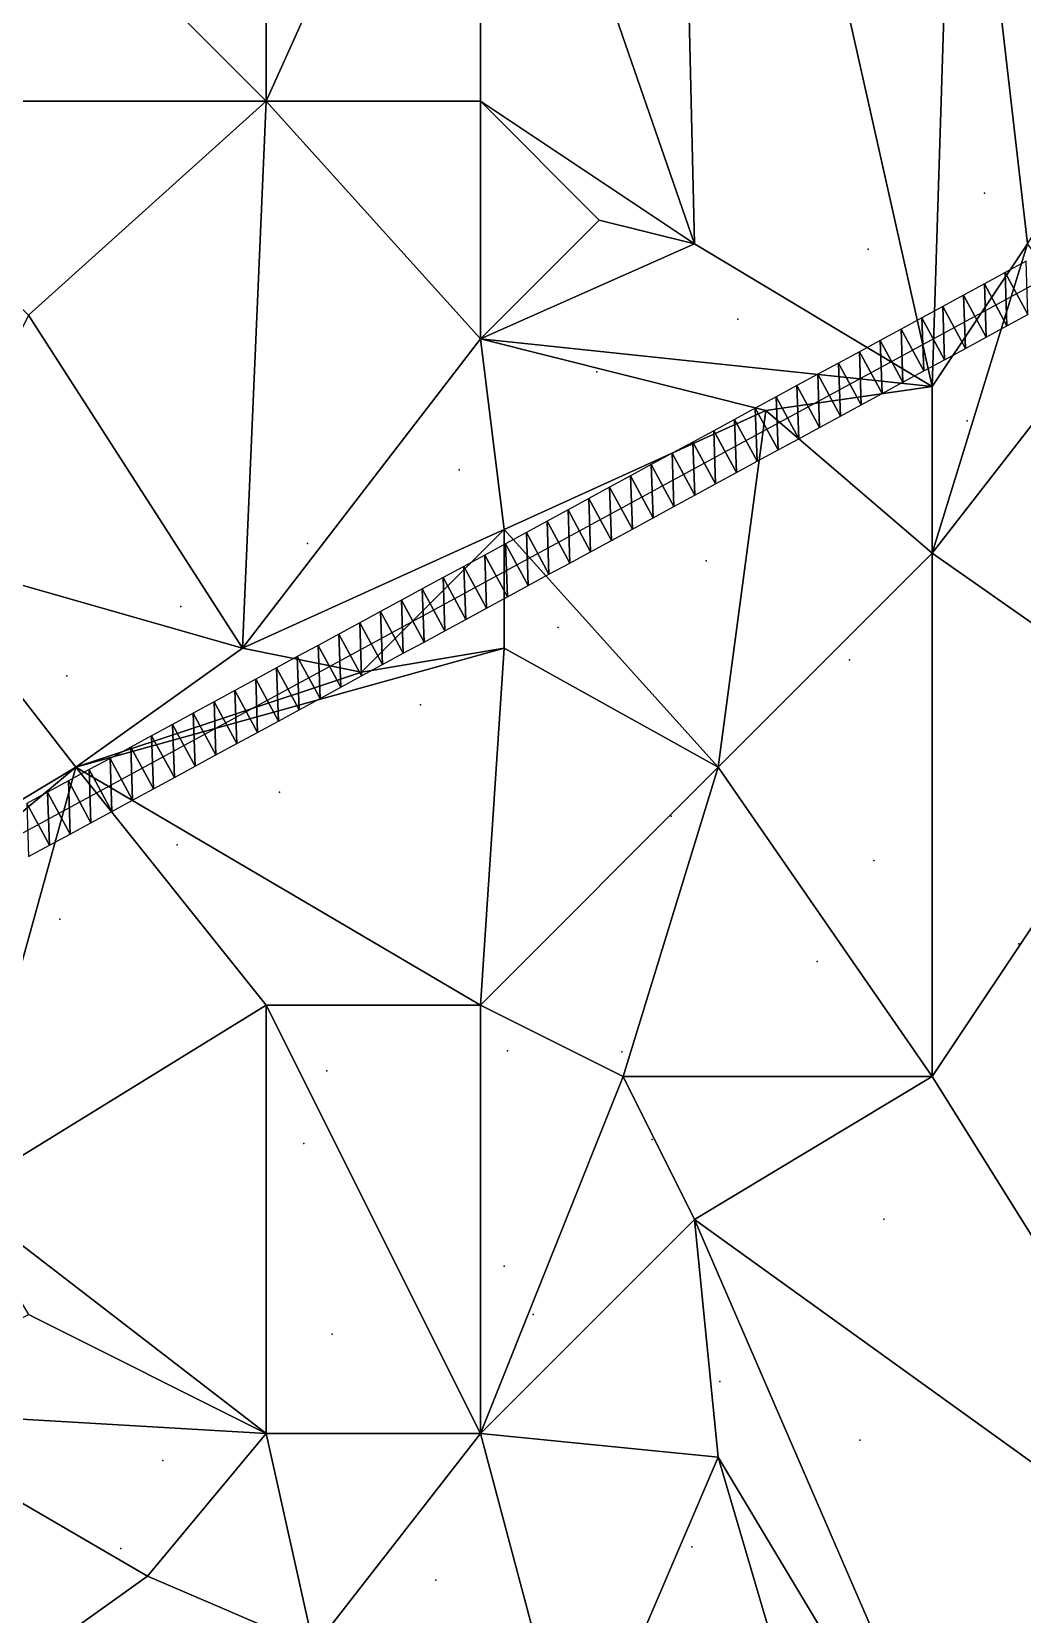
# Model space of a CAD drawing. Header units: metres. Extents: x -1103 to 901, y -902 to 905.
# Drawn here: x 496.3 to 579.6, y 260.8 to 393.8 of the extents above; entities that cross this region are included whole.
import ezdxf

# ---------------------------------------------------------------- set-up
doc = ezdxf.new("R2010")
doc.units = ezdxf.units.M
for name, color, linetype in [('OSM_ROAD_AXES', 2, 'CONTINUOUS'), ('OSM_ROAD_SURFACE', 9, 'CONTINUOUS'), ('OSM_TERRAIN', 3, 'CONTINUOUS'), ('OSM_TREES', 3, 'CONTINUOUS')]:
    doc.layers.add(name, color=color, linetype=linetype)

msp = doc.modelspace()

# ---------------------------------------------------------------- linework, layer by layer
at = {"layer": 'OSM_ROAD_AXES'}
msp.add_polyline3d([(434.94, 293.85, 11.73), (439.05, 295.87, 11.47), (586.08, 375.62, 15.91)], dxfattribs=at)
at = {"layer": 'OSM_ROAD_SURFACE'}
for points in [[(580.03, 370.06, 16.67), (579.88, 374.53, 16.52), (578.13, 373.58, 16.64)], [(576.53, 368.16, 16.93), (576.38, 372.63, 16.8), (574.63, 371.68, 16.96)], [(578.28, 369.11, 16.83), (578.13, 373.58, 16.64), (576.38, 372.63, 16.8)], [(576.53, 368.16, 16.93), (578.28, 369.11, 16.83), (576.38, 372.63, 16.8)], [(578.28, 369.11, 16.83), (580.03, 370.06, 16.67), (578.13, 373.58, 16.64)], [(574.78, 367.21, 17.01), (574.63, 371.68, 16.96), (572.88, 370.73, 17.13)], [(574.78, 367.21, 17.01), (576.53, 368.16, 16.93), (574.63, 371.68, 16.96)], [(573.03, 366.26, 17.13), (572.88, 370.73, 17.13), (571.13, 369.78, 17.21)], [(573.03, 366.26, 17.13), (574.78, 367.21, 17.01), (572.88, 370.73, 17.13)], [(569.53, 364.36, 17.22), (569.38, 368.83, 17.2), (567.62, 367.88, 17.18)], [(571.28, 365.31, 17.22), (571.13, 369.78, 17.21), (569.38, 368.83, 17.2)], [(569.53, 364.36, 17.22), (571.28, 365.31, 17.22), (569.38, 368.83, 17.2)], [(571.28, 365.31, 17.22), (573.03, 366.26, 17.13), (571.13, 369.78, 17.21)], [(567.78, 363.42, 17.33), (567.62, 367.88, 17.18), (565.88, 366.93, 17.18)], [(567.78, 363.42, 17.33), (569.53, 364.36, 17.22), (567.62, 367.88, 17.18)], [(564.28, 361.52, 17.49), (564.12, 365.98, 17.19), (562.37, 365.03, 17.2)], [(566.03, 362.46, 17.41), (565.88, 366.93, 17.18), (564.12, 365.98, 17.19)], [(564.28, 361.52, 17.49), (566.03, 362.46, 17.41), (564.12, 365.98, 17.19)], [(566.03, 362.46, 17.41), (567.78, 363.42, 17.33), (565.88, 366.93, 17.18)], [(562.53, 360.57, 17.56), (562.37, 365.03, 17.2), (560.62, 364.08, 17.32)], [(562.53, 360.57, 17.56), (564.28, 361.52, 17.49), (562.37, 365.03, 17.2)], [(560.78, 359.62, 17.64), (560.62, 364.08, 17.32), (558.87, 363.13, 17.43)], [(560.78, 359.62, 17.64), (562.53, 360.57, 17.56), (560.62, 364.08, 17.32)], [(557.28, 357.72, 17.75), (557.12, 362.18, 17.55), (555.37, 361.24, 17.59)], [(559.03, 358.67, 17.7), (558.87, 363.13, 17.43), (557.12, 362.18, 17.55)], [(557.28, 357.72, 17.75), (559.03, 358.67, 17.7), (557.12, 362.18, 17.55)], [(559.03, 358.67, 17.7), (560.78, 359.62, 17.64), (558.87, 363.13, 17.43)], [(555.53, 356.77, 17.79), (555.37, 361.24, 17.59), (553.62, 360.29, 17.63)], [(555.53, 356.77, 17.79), (557.28, 357.72, 17.75), (555.37, 361.24, 17.59)], [(552.03, 354.87, 17.88), (551.87, 359.34, 17.68), (550.12, 358.39, 17.72)], [(553.78, 355.82, 17.84), (553.62, 360.29, 17.63), (551.87, 359.34, 17.68)], [(552.03, 354.87, 17.88), (553.78, 355.82, 17.84), (551.87, 359.34, 17.68)], [(553.78, 355.82, 17.84), (555.53, 356.77, 17.79), (553.62, 360.29, 17.63)], [(550.28, 353.92, 17.92), (550.12, 358.39, 17.72), (548.37, 357.44, 17.76)], [(550.28, 353.92, 17.92), (552.03, 354.87, 17.88), (550.12, 358.39, 17.72)], [(548.53, 352.97, 17.96), (548.37, 357.44, 17.76), (546.62, 356.49, 17.8)], [(548.53, 352.97, 17.96), (550.28, 353.92, 17.92), (548.37, 357.44, 17.76)], [(545.03, 351.07, 18.04), (544.87, 355.54, 17.84), (543.12, 354.59, 17.89)], [(546.78, 352.02, 18), (546.62, 356.49, 17.8), (544.87, 355.54, 17.84)], [(545.03, 351.07, 18.04), (546.78, 352.02, 18), (544.87, 355.54, 17.84)], [(546.78, 352.02, 18), (548.53, 352.97, 17.96), (546.62, 356.49, 17.8)], [(543.27, 350.12, 18.08), (543.12, 354.59, 17.89), (541.37, 353.64, 17.93)], [(543.27, 350.12, 18.08), (545.03, 351.07, 18.04), (543.12, 354.59, 17.89)], [(539.77, 348.23, 18.17), (539.62, 352.69, 17.97), (537.87, 351.74, 18.01)], [(541.52, 349.17, 18.12), (541.37, 353.64, 17.93), (539.62, 352.69, 17.97)], [(539.77, 348.23, 18.17), (541.52, 349.17, 18.12), (539.62, 352.69, 17.97)], [(541.52, 349.17, 18.12), (543.27, 350.12, 18.08), (541.37, 353.64, 17.93)], [(538.02, 347.28, 18.13), (537.87, 351.74, 18.01), (536.12, 350.79, 18.02)], [(538.02, 347.28, 18.13), (539.77, 348.23, 18.17), (537.87, 351.74, 18.01)], [(536.27, 346.33, 18.07), (536.12, 350.79, 18.02), (534.37, 349.84, 17.9)], [(536.27, 346.33, 18.07), (538.02, 347.28, 18.13), (536.12, 350.79, 18.02)], [(532.77, 344.43, 17.85), (532.62, 348.89, 17.79), (530.87, 347.94, 17.68)], [(534.52, 345.38, 17.97), (534.37, 349.84, 17.9), (532.62, 348.89, 17.79)], [(532.77, 344.43, 17.85), (534.52, 345.38, 17.97), (532.62, 348.89, 17.79)], [(534.52, 345.38, 17.97), (536.27, 346.33, 18.07), (534.37, 349.84, 17.9)], [(531.02, 343.48, 17.73), (530.87, 347.94, 17.68), (529.12, 347, 17.56)], [(531.02, 343.48, 17.73), (532.77, 344.43, 17.85), (530.87, 347.94, 17.68)], [(527.52, 341.58, 17.5), (527.37, 346.05, 17.45), (525.61, 345.1, 17.34)], [(529.27, 342.53, 17.61), (529.12, 347, 17.56), (527.37, 346.05, 17.45)], [(527.52, 341.58, 17.5), (529.27, 342.53, 17.61), (527.37, 346.05, 17.45)], [(529.27, 342.53, 17.61), (531.02, 343.48, 17.73), (529.12, 347, 17.56)], [(525.77, 340.63, 17.38), (525.61, 345.1, 17.34), (523.86, 344.15, 17.23)], [(525.77, 340.63, 17.38), (527.52, 341.58, 17.5), (525.61, 345.1, 17.34)], [(524.02, 339.68, 17.31), (523.86, 344.15, 17.23), (522.11, 343.2, 17.12)], [(524.02, 339.68, 17.31), (525.77, 340.63, 17.38), (523.86, 344.15, 17.23)], [(520.52, 337.78, 17.29), (520.36, 342.25, 17.01), (518.61, 341.3, 16.89)], [(522.27, 338.73, 17.3), (522.11, 343.2, 17.12), (520.36, 342.25, 17.01)], [(520.52, 337.78, 17.29), (522.27, 338.73, 17.3), (520.36, 342.25, 17.01)], [(522.27, 338.73, 17.3), (524.02, 339.68, 17.31), (522.11, 343.2, 17.12)], [(518.77, 336.83, 17.21), (518.61, 341.3, 16.89), (516.86, 340.35, 16.83)], [(518.77, 336.83, 17.21), (520.52, 337.78, 17.29), (518.61, 341.3, 16.89)], [(515.27, 334.93, 17.03), (515.11, 339.4, 16.77), (513.36, 338.45, 16.71)], [(517.02, 335.88, 17.12), (516.86, 340.35, 16.83), (515.11, 339.4, 16.77)], [(515.27, 334.93, 17.03), (517.02, 335.88, 17.12), (515.11, 339.4, 16.77)], [(517.02, 335.88, 17.12), (518.77, 336.83, 17.21), (516.86, 340.35, 16.83)], [(513.52, 333.99, 16.93), (513.36, 338.45, 16.71), (511.61, 337.5, 16.65)], [(513.52, 333.99, 16.93), (515.27, 334.93, 17.03), (513.36, 338.45, 16.71)], [(511.77, 333.04, 16.84), (511.61, 337.5, 16.65), (509.86, 336.55, 16.59)], [(511.77, 333.04, 16.84), (513.52, 333.99, 16.93), (511.61, 337.5, 16.65)], [(508.27, 331.14, 16.66), (508.11, 335.6, 16.54), (506.36, 334.65, 16.48)], [(510.02, 332.09, 16.75), (509.86, 336.55, 16.59), (508.11, 335.6, 16.54)], [(508.27, 331.14, 16.66), (510.02, 332.09, 16.75), (508.11, 335.6, 16.54)], [(510.02, 332.09, 16.75), (511.77, 333.04, 16.84), (509.86, 336.55, 16.59)], [(506.52, 330.19, 16.56), (506.36, 334.65, 16.48), (504.61, 333.7, 16.42)], [(506.52, 330.19, 16.56), (508.27, 331.14, 16.66), (506.36, 334.65, 16.48)], [(503.01, 328.29, 16.39), (502.86, 332.75, 16.38), (501.11, 331.81, 16.29)], [(504.76, 329.24, 16.47), (504.61, 333.7, 16.42), (502.86, 332.75, 16.38)], [(503.01, 328.29, 16.39), (504.76, 329.24, 16.47), (502.86, 332.75, 16.38)], [(504.76, 329.24, 16.47), (506.52, 330.19, 16.56), (504.61, 333.7, 16.42)], [(501.26, 327.34, 16.18), (501.11, 331.81, 16.29), (499.36, 330.86, 16.13)], [(501.26, 327.34, 16.18), (503.01, 328.29, 16.39), (501.11, 331.81, 16.29)], [(499.51, 326.39, 15.96), (499.36, 330.86, 16.13), (497.61, 329.91, 15.98)], [(499.51, 326.39, 15.96), (501.26, 327.34, 16.18), (499.36, 330.86, 16.13)], [(497.76, 325.44, 15.77), (497.61, 329.91, 15.98), (495.86, 328.96, 15.82)], [(496.01, 324.49, 15.62), (497.76, 325.44, 15.77), (495.86, 328.96, 15.82)], [(497.76, 325.44, 15.77), (499.51, 326.39, 15.96), (497.61, 329.91, 15.98)]]:
    msp.add_3dface(points, dxfattribs=at)
at = {"layer": 'OSM_TERRAIN'}
for points in [[(534, 428, 15.19), (552, 376, 16.96), (550, 462, 16.96)], [(572, 364, 17.18), (550, 462, 16.96), (552, 376, 16.96)], [(550, 462, 16.96), (572, 364, 17.18), (574, 428, 16.77)], [(516, 388, 14.15), (534, 388, 15.2), (534, 428, 15.19)], [(516, 406, 14.08), (516, 388, 14.15), (534, 428, 15.19)], [(534, 388, 15.2), (552, 376, 16.96), (534, 428, 15.19)], [(580, 376, 16.41), (574, 428, 16.77), (572, 364, 17.18)], [(580, 376, 16.41), (590, 392, 15.03), (574, 428, 16.77)], [(590, 392, 15.03), (584, 410, 15.63), (574, 428, 16.77)], [(478, 388, 14.06), (516, 388, 14.15), (478, 426, 14.02)], [(478, 426, 14.02), (516, 388, 14.15), (516, 406, 14.08)], [(496, 370, 14.18), (516, 388, 14.15), (478, 388, 14.06)], [(514, 342, 16.54), (516, 388, 14.15), (496, 370, 14.18)], [(514, 342, 16.54), (534, 368, 17.06), (516, 388, 14.15)], [(534, 368, 17.06), (534, 388, 15.2), (516, 388, 14.15)], [(534, 368, 17.06), (544, 378, 16.63), (534, 388, 15.2)], [(534, 388, 15.2), (544, 378, 16.63), (552, 376, 16.96)], [(534, 368, 17.06), (552, 376, 16.96), (544, 378, 16.63)], [(572, 364, 17.18), (552, 376, 16.96), (534, 368, 17.06)], [(572, 350, 17.91), (586, 368, 16.27), (580, 376, 16.41)], [(572, 350, 17.91), (580, 376, 16.41), (572, 364, 17.18)], [(486, 350, 15.96), (514, 342, 16.54), (496, 370, 14.18)], [(514, 342, 16.54), (536, 352, 17.95), (534, 368, 17.06)], [(536, 352, 17.95), (558, 362, 17.51), (534, 368, 17.06)], [(558, 362, 17.51), (572, 364, 17.18), (534, 368, 17.06)], [(572, 350, 17.91), (592, 336, 15.99), (586, 368, 16.27)], [(572, 350, 17.91), (572, 364, 17.18), (558, 362, 17.51)], [(536, 352, 17.95), (554, 332, 18.84), (558, 362, 17.51)], [(554, 332, 18.84), (572, 350, 17.91), (558, 362, 17.51)], [(524, 340, 17.2), (536, 352, 17.95), (514, 342, 16.54)], [(524, 340, 17.2), (536, 342, 18.06), (536, 352, 17.95)], [(536, 342, 18.06), (554, 332, 18.84), (536, 352, 17.95)], [(500, 332, 16.18), (486, 350, 15.96), (480, 320, 14.36)], [(500, 332, 16.18), (514, 342, 16.54), (486, 350, 15.96)], [(554, 332, 18.84), (572, 306, 17.54), (572, 350, 17.91)], [(572, 306, 17.54), (592, 336, 15.99), (572, 350, 17.91)], [(500, 332, 16.18), (534, 312, 17.91), (536, 342, 18.06)], [(500, 332, 16.18), (536, 342, 18.06), (524, 340, 17.2)], [(500, 332, 16.18), (524, 340, 17.2), (514, 342, 16.54)], [(554, 332, 18.84), (536, 342, 18.06), (534, 312, 17.91)], [(602, 258, 15.21), (592, 336, 15.99), (572, 306, 17.54)], [(488, 322, 14.95), (500, 332, 16.18), (480, 320, 14.36)], [(490, 296, 13.8), (500, 332, 16.18), (488, 322, 14.95)], [(516, 312, 17), (500, 332, 16.18), (490, 296, 13.8)], [(516, 312, 17), (534, 312, 17.91), (500, 332, 16.18)], [(534, 312, 17.91), (546, 306, 17.87), (554, 332, 18.84)], [(546, 306, 17.87), (572, 306, 17.54), (554, 332, 18.84)], [(516, 276, 15.97), (516, 312, 17), (490, 296, 13.8)], [(516, 276, 15.97), (534, 276, 16.11), (516, 312, 17)], [(516, 312, 17), (534, 276, 16.11), (534, 312, 17.91)], [(534, 276, 16.11), (546, 306, 17.87), (534, 312, 17.91)], [(534, 276, 16.11), (552, 294, 17.85), (546, 306, 17.87)], [(552, 294, 17.85), (572, 306, 17.54), (546, 306, 17.87)], [(552, 294, 17.85), (602, 258, 15.21), (572, 306, 17.54)], [(496, 286, 14.07), (516, 276, 15.97), (490, 296, 13.8)], [(554, 274, 17), (552, 294, 17.85), (534, 276, 16.11)], [(554, 274, 17), (578, 234, 16.61), (552, 294, 17.85)], [(602, 258, 15.21), (552, 294, 17.85), (578, 234, 16.61)], [(516, 276, 15.97), (496, 286, 14.07), (482, 278, 12.66)], [(492, 254, 13.73), (506, 264, 14.77), (482, 278, 12.66)], [(506, 264, 14.77), (516, 276, 15.97), (482, 278, 12.66)], [(506, 264, 14.77), (520, 258, 15.39), (516, 276, 15.97)], [(520, 258, 15.39), (534, 276, 16.11), (516, 276, 15.97)], [(520, 258, 15.39), (542, 246, 16.76), (534, 276, 16.11)], [(534, 276, 16.11), (542, 246, 16.76), (554, 274, 17)], [(564, 240, 17), (554, 274, 17), (542, 246, 16.76)], [(564, 240, 17), (578, 234, 16.61), (554, 274, 17)], [(492, 254, 13.73), (520, 258, 15.39), (506, 264, 14.77)]]:
    msp.add_3dface(points, dxfattribs=at)
at = {"layer": 'OSM_TREES'}
for p in [(576.4, 380.26, 16.72), (566.62, 375.55, 17.12), (555.65, 369.67, 17.07), (543.79, 365.24, 17.26), (574.92, 361.12, 17.27), (532.23, 357, 17.41), (565.14, 355.82, 17.72), (519.48, 350.81, 16.59), (552.98, 349.34, 18.07), (508.81, 345.51, 16.25), (540.53, 343.74, 18.21), (565.05, 341.03, 18.25), (499.24, 339.69, 16.2), (528.97, 337.26, 17.69), (517.11, 329.9, 17.06), (550.04, 327.9, 18.65), (508.51, 325.49, 16.61), (567.08, 324.17, 17.99), (498.65, 319.24, 15.55), (579.27, 317.17, 16.98), (562.33, 315.67, 18.06), (536.28, 308.18, 17.76), (545.89, 308.08, 17.93), (521.09, 306.49, 16.98), (548.45, 300.72, 17.85), (519.15, 300.37, 16.69), (567.94, 294.02, 17.33), (536, 290.07, 16.85), (538.43, 286, 16.72), (521.53, 284.34, 16.25), (554.15, 280.38, 17.32), (565.9, 275.44, 17.14), (507.31, 273.72, 15.07), (503.77, 266.33, 14.59), (551.79, 266.48, 16.95), (530.27, 263.68, 15.96)]:
    msp.add_point(p, dxfattribs=at)

doc.saveas('drawing.dxf')
